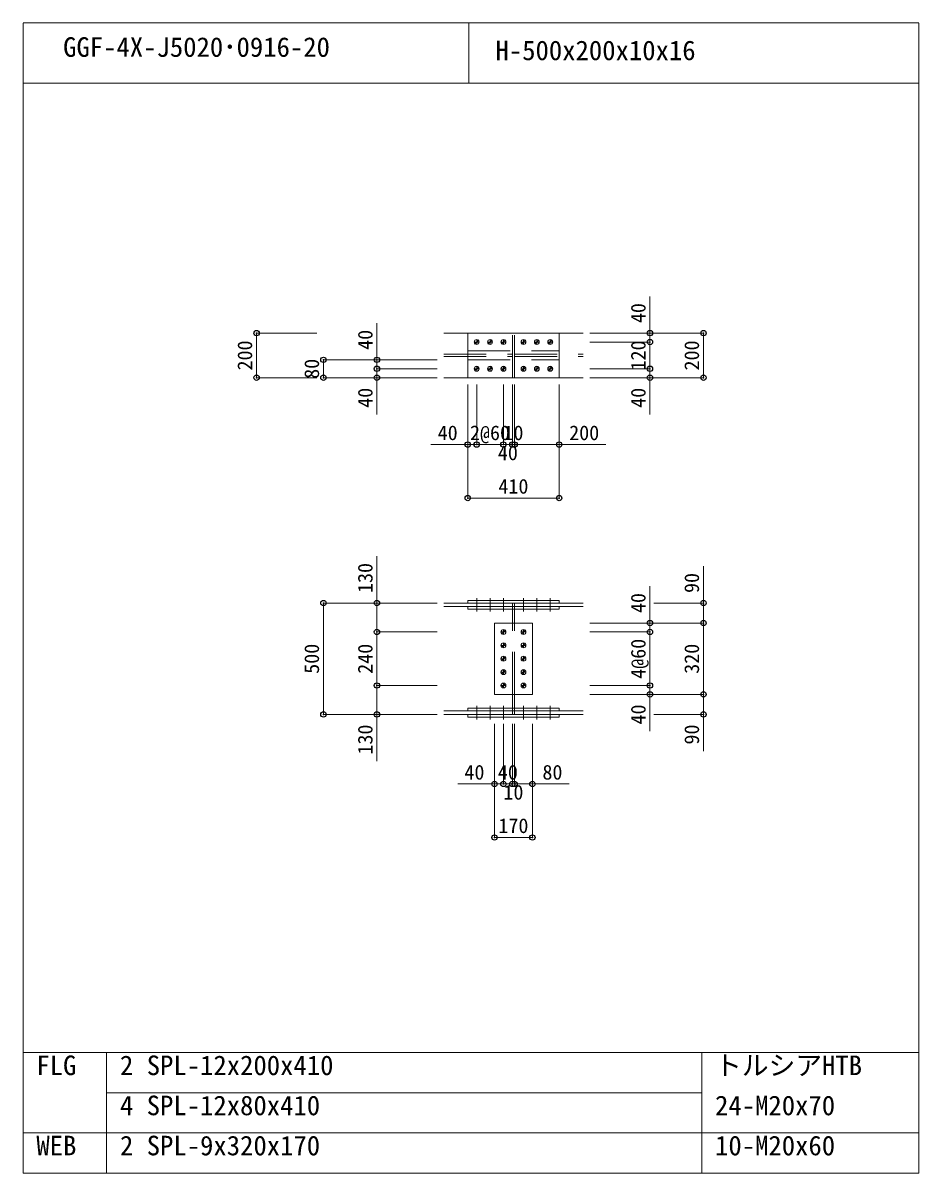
# Model space of a CAD drawing. Units: millimetres, scale not verified. Extents: x -8310 to 8310, y -4800 to 5700.
# Drawn here: x -8310 to -4290, y 540 to 5700 of the extents above; entities that cross this region are included whole.
import ezdxf
from ezdxf.enums import TextEntityAlignment as Align

# ---------------------------------------------------------------- set-up
doc = ezdxf.new("R2010")
doc.units = ezdxf.units.MM
doc.header["$LTSCALE"] = 30
doc.header["$PDMODE"] = 32
doc.header["$PDSIZE"] = 24
doc.linetypes.add('USER2', pattern=[9.525, 6.35, -3.175])
doc.layers.add('0-0', color=7, linetype='Continuous')
doc.layers.add('0-2', color=7, linetype='Continuous')
for name, color, linetype, lineweight in [('0-1', 7, 'Continuous', 18), ('0-5', 7, 'Continuous', 18), ('0-6', 7, 'USER2', 18), ('0-8', 7, 'Continuous', 18), ('0-9', 7, 'Continuous', 18), ('0-A', 7, 'Continuous', 18), ('0-B', 7, 'Continuous', 18)]:
    doc.layers.add(name, color=color, linetype=linetype, lineweight=lineweight)
doc.styles.add('ＭＳ ゴシック', font='')
doc.styles.get('ＭＳ ゴシック').set_extended_font_data('MS Gothic')

msp = doc.modelspace()

# ---------------------------------------------------------------- linework, layer by layer
at = {"layer": '0-0'}
for p in [(-7262, 4308.5), (-5497, 4308.5), (-5257, 4308.5), (-5497, 4268.5), (-6962, 4188.5), (-6722, 4188.5), (-6722, 4148.5), (-5497, 4148.5), (-7262, 4108.5), (-6962, 4108.5), (-6722, 4108.5), (-5497, 4108.5), (-5257, 4108.5), (-6314.5, 3808.5), (-6274.5, 3808.5), (-6154.5, 3808.5), (-6114.5, 3808.5), (-6104.5, 3808.5), (-5904.5, 3808.5), (-6314.5, 3568.5), (-5904.5, 3568.5), (-6962, 3097.5), (-6722, 3097.5), (-5257, 3097.5), (-5497, 3007.5), (-5257, 3007.5), (-6722, 2967.5), (-5497, 2967.5), (-6722, 2727.5), (-5497, 2727.5), (-5497, 2687.5), (-5257, 2687.5), (-6962, 2597.5), (-6722, 2597.5), (-5257, 2597.5), (-6194.5, 2285.5), (-6154.5, 2285.5), (-6114.5, 2285.5), (-6104.5, 2285.5), (-6024.5, 2285.5), (-6194.5, 2045.5), (-6024.5, 2045.5)]:
    msp.add_point(p, dxfattribs=at)
at = {"layer": '0-1'}
for p, q in [((-8310, 540), (-8310, 5700)), ((-8310, 5700), (-4290, 5700)), ((-6310, 5430), (-6310, 5700)), ((-4290, 540), (-4290, 5700)), ((-8310, 5430), (-4290, 5430)), ((-8310, 1080), (-4290, 1080)), ((-7935, 540), (-7935, 1080)), ((-5265, 540), (-5265, 1080)), ((-7935, 900), (-5265, 900)), ((-8310, 720), (-4290, 720)), ((-8310, 540), (-4290, 540))]:
    msp.add_line(p, q, dxfattribs=at)
at = {"layer": '0-5'}
for p, q in [((-6422, 4308.5), (-6114.5, 4308.5)), ((-6314.5, 4308.5), (-5904.5, 4308.5)), ((-6314.5, 4108.5), (-6314.5, 4308.5)), ((-6104.5, 4308.5), (-5797, 4308.5)), ((-6422, 4108.5), (-6114.5, 4108.5)), ((-6104.5, 4108.5), (-5797, 4108.5)), ((-6422, 3097.5), (-6114.5, 3097.5)), ((-6314.5, 3109.5), (-5904.5, 3109.5)), ((-6314.5, 3097.5), (-6314.5, 3109.5)), ((-6104.5, 3097.5), (-5797, 3097.5)), ((-6104.5, 3081.5), (-6104.5, 3097.5)), ((-6314.5, 3081.5), (-5904.5, 3081.5)), ((-6314.5, 3069.5), (-6314.5, 3081.5)), ((-6114.5, 3007.5), (-6114.5, 3069.5)), ((-6104.5, 3081.5), (-5797, 3081.5)), ((-6104.5, 3007.5), (-6104.5, 3069.5)), ((-6194.5, 3007.5), (-6024.5, 3007.5)), ((-6194.5, 2687.5), (-6194.5, 3007.5)), ((-6114.5, 2625.5), (-6114.5, 2687.5)), ((-6104.5, 2625.5), (-6104.5, 2687.5)), ((-6422, 2613.5), (-6114.5, 2613.5)), ((-6314.5, 2625.5), (-6114.5, 2625.5)), ((-6314.5, 2613.5), (-6314.5, 2625.5)), ((-6314.5, 2613.5), (-6114.5, 2613.5)), ((-6314.5, 2597.5), (-6114.5, 2597.5)), ((-6314.5, 2585.5), (-6314.5, 2597.5)), ((-6314.5, 2585.5), (-6114.5, 2585.5)), ((-6114.5, 2625.5), (-5904.5, 2625.5)), ((-6114.5, 2613.5), (-5904.5, 2613.5)), ((-6114.5, 2597.5), (-5904.5, 2597.5)), ((-6114.5, 2585.5), (-5904.5, 2585.5)), ((-6104.5, 2597.5), (-5797, 2597.5)), ((-5904.5, 2613.5), (-5904.5, 2625.5)), ((-5904.5, 2585.5), (-5904.5, 2597.5))]:
    msp.add_line(p, q, dxfattribs=at)
for points in [[(-6314.5, 4108.5), (-5904.5, 4108.5), (-5904.5, 4308.5)], [(-6422, 3081.5), (-6114.5, 3081.5), (-6114.5, 3097.5)], [(-6314.5, 3097.5), (-5904.5, 3097.5), (-5904.5, 3109.5)], [(-6314.5, 3069.5), (-5904.5, 3069.5), (-5904.5, 3081.5)], [(-6194.5, 2687.5), (-6024.5, 2687.5), (-6024.5, 3007.5)], [(-6422, 2597.5), (-6114.5, 2597.5), (-6114.5, 2613.5)], [(-6104.5, 2597.5), (-6104.5, 2613.5), (-5797, 2613.5)]]:
    msp.add_lwpolyline(points, dxfattribs=at)
at = {"layer": '0-6'}
for p, q in [((-6314.5, 4308.5), (-5904.5, 4308.5)), ((-6114.5, 4108.5), (-6114.5, 4308.5)), ((-6104.5, 4108.5), (-6104.5, 4308.5)), ((-6422, 4213.5), (-6114.5, 4213.5)), ((-6422, 4203.5), (-6114.5, 4203.5)), ((-6314.5, 4228.5), (-5904.5, 4228.5)), ((-6314.5, 4188.5), (-5904.5, 4188.5)), ((-6104.5, 4213.5), (-5797, 4213.5)), ((-6104.5, 4203.5), (-5797, 4203.5)), ((-6314.5, 4108.5), (-5904.5, 4108.5)), ((-6114.5, 3069.5), (-6114.5, 3081.5)), ((-6104.5, 3069.5), (-6104.5, 3081.5)), ((-6114.5, 2687.5), (-6114.5, 3007.5)), ((-6104.5, 2687.5), (-6104.5, 3007.5)), ((-6114.5, 2613.5), (-6114.5, 2625.5)), ((-6104.5, 2613.5), (-6104.5, 2625.5))]:
    msp.add_line(p, q, dxfattribs=at)
at = {"layer": '0-8'}
for p, q in [((-6285.5, 4268.5), (-6263.5, 4268.5)), ((-6283.84, 4259.17), (-6265.17, 4277.83)), ((-6274.5, 4257.5), (-6274.5, 4279.5)), ((-6225.5, 4268.5), (-6203.5, 4268.5)), ((-6223.84, 4259.17), (-6205.17, 4277.83)), ((-6214.5, 4257.5), (-6214.5, 4279.5)), ((-6165.5, 4268.5), (-6143.5, 4268.5)), ((-6163.84, 4259.17), (-6145.17, 4277.83)), ((-6154.5, 4257.5), (-6154.5, 4279.5)), ((-6075.5, 4268.5), (-6053.5, 4268.5)), ((-6073.84, 4259.17), (-6055.17, 4277.83)), ((-6064.5, 4257.5), (-6064.5, 4279.5)), ((-6015.5, 4268.5), (-5993.5, 4268.5)), ((-6013.84, 4259.17), (-5995.17, 4277.83)), ((-6004.5, 4257.5), (-6004.5, 4279.5)), ((-5955.5, 4268.5), (-5933.5, 4268.5)), ((-5953.84, 4259.17), (-5935.17, 4277.83)), ((-5944.5, 4257.5), (-5944.5, 4279.5)), ((-6285.5, 4148.5), (-6263.5, 4148.5)), ((-6283.84, 4139.17), (-6265.17, 4157.83)), ((-6274.5, 4137.5), (-6274.5, 4159.5)), ((-6225.5, 4148.5), (-6203.5, 4148.5)), ((-6223.84, 4139.17), (-6205.17, 4157.83)), ((-6214.5, 4137.5), (-6214.5, 4159.5)), ((-6165.5, 4148.5), (-6143.5, 4148.5)), ((-6163.84, 4139.17), (-6145.17, 4157.83)), ((-6154.5, 4137.5), (-6154.5, 4159.5)), ((-6075.5, 4148.5), (-6053.5, 4148.5)), ((-6073.84, 4139.17), (-6055.17, 4157.83)), ((-6064.5, 4137.5), (-6064.5, 4159.5)), ((-6015.5, 4148.5), (-5993.5, 4148.5)), ((-6013.84, 4139.17), (-5995.17, 4157.83)), ((-6004.5, 4137.5), (-6004.5, 4159.5)), ((-5955.5, 4148.5), (-5933.5, 4148.5)), ((-5953.84, 4139.17), (-5935.17, 4157.83)), ((-5944.5, 4137.5), (-5944.5, 4159.5)), ((-6165.5, 2967.5), (-6143.5, 2967.5)), ((-6163.84, 2958.17), (-6145.17, 2976.83)), ((-6154.5, 2956.5), (-6154.5, 2978.5)), ((-6075.5, 2967.5), (-6053.5, 2967.5)), ((-6073.84, 2958.17), (-6055.17, 2976.83)), ((-6064.5, 2956.5), (-6064.5, 2978.5)), ((-6165.5, 2907.5), (-6143.5, 2907.5)), ((-6163.84, 2898.17), (-6145.17, 2916.83)), ((-6154.5, 2896.5), (-6154.5, 2918.5)), ((-6075.5, 2907.5), (-6053.5, 2907.5)), ((-6073.84, 2898.17), (-6055.17, 2916.83)), ((-6064.5, 2896.5), (-6064.5, 2918.5)), ((-6165.5, 2847.5), (-6143.5, 2847.5)), ((-6163.84, 2838.17), (-6145.17, 2856.83)), ((-6154.5, 2836.5), (-6154.5, 2858.5)), ((-6075.5, 2847.5), (-6053.5, 2847.5)), ((-6073.84, 2838.17), (-6055.17, 2856.83)), ((-6064.5, 2836.5), (-6064.5, 2858.5)), ((-6165.5, 2787.5), (-6143.5, 2787.5)), ((-6163.84, 2778.17), (-6145.17, 2796.83)), ((-6154.5, 2776.5), (-6154.5, 2798.5)), ((-6075.5, 2787.5), (-6053.5, 2787.5)), ((-6073.84, 2778.17), (-6055.17, 2796.83)), ((-6064.5, 2776.5), (-6064.5, 2798.5)), ((-6163.84, 2718.17), (-6145.17, 2736.83)), ((-6154.5, 2716.5), (-6154.5, 2738.5)), ((-6073.84, 2718.17), (-6055.17, 2736.83)), ((-6064.5, 2716.5), (-6064.5, 2738.5)), ((-6165.5, 2727.5), (-6143.5, 2727.5)), ((-6075.5, 2727.5), (-6053.5, 2727.5))]:
    msp.add_line(p, q, dxfattribs=at)
at = {"layer": '0-9'}
for p, q in [((-6274.5, 3119.5), (-6274.5, 3059.5)), ((-6214.5, 3119.5), (-6214.5, 3059.5)), ((-6154.5, 3119.5), (-6154.5, 3059.5)), ((-6064.5, 3119.5), (-6064.5, 3059.5)), ((-6004.5, 3119.5), (-6004.5, 3059.5)), ((-5944.5, 3119.5), (-5944.5, 3059.5)), ((-6274.5, 2575.5), (-6274.5, 2635.5)), ((-6214.5, 2575.5), (-6214.5, 2635.5)), ((-6154.5, 2575.5), (-6154.5, 2635.5)), ((-6064.5, 2575.5), (-6064.5, 2635.5)), ((-6004.5, 2575.5), (-6004.5, 2635.5)), ((-5944.5, 2575.5), (-5944.5, 2635.5))]:
    msp.add_line(p, q, dxfattribs=at)
at = {"layer": '0-A'}
for p, q in [((-6992, 4308.5), (-7262, 4308.5)), ((-5767, 4308.5), (-5497, 4308.5)), ((-5767, 4308.5), (-5257, 4308.5)), ((-5767, 4268.5), (-5497, 4268.5)), ((-6452, 4188.5), (-6962, 4188.5)), ((-6452, 4188.5), (-6722, 4188.5)), ((-6452, 4148.5), (-6722, 4148.5)), ((-6722, 3943.5), (-6722, 4148.5)), ((-5767, 4148.5), (-5497, 4148.5)), ((-5497, 3943.5), (-5497, 4148.5)), ((-6452, 4108.5), (-6722, 4108.5)), ((-6314.5, 4078.5), (-6314.5, 3808.5)), ((-6314.5, 4078.5), (-6314.5, 3568.5)), ((-6274.5, 4078.5), (-6274.5, 3808.5)), ((-6274.5, 4078.5), (-6274.5, 3808.5)), ((-6154.5, 4078.5), (-6154.5, 3808.5)), ((-6154.5, 4078.5), (-6154.5, 3808.5)), ((-6114.5, 4078.5), (-6114.5, 3808.5)), ((-6114.5, 4078.5), (-6114.5, 3808.5)), ((-6104.5, 4078.5), (-6104.5, 3808.5)), ((-6104.5, 4078.5), (-6104.5, 3808.5)), ((-5904.5, 4078.5), (-5904.5, 3808.5)), ((-5904.5, 4078.5), (-5904.5, 3568.5)), ((-5767, 4108.5), (-5497, 4108.5)), ((-6479.5, 3808.5), (-6274.5, 3808.5)), ((-6274.5, 3808.5), (-6154.5, 3808.5)), ((-6154.5, 3808.5), (-6114.5, 3808.5)), ((-6114.5, 3808.5), (-6104.5, 3808.5)), ((-6104.5, 3808.5), (-5694.5, 3808.5)), ((-6314.5, 3568.5), (-5904.5, 3568.5)), ((-6452, 3097.5), (-6962, 3097.5)), ((-6452, 3097.5), (-6722, 3097.5)), ((-5479.24, 3097.5), (-5257, 3097.5)), ((-5767, 3007.5), (-5497, 3007.5)), ((-5767, 3007.5), (-5257, 3007.5)), ((-6452, 2967.5), (-6722, 2967.5)), ((-5767, 2967.5), (-5497, 2967.5)), ((-6452, 2727.5), (-6722, 2727.5)), ((-6722, 2387.5), (-6722, 2727.5)), ((-5767, 2727.5), (-5497, 2727.5)), ((-5767, 2687.5), (-5497, 2687.5)), ((-5767, 2687.5), (-5257, 2687.5)), ((-5497, 2522.5), (-5497, 2727.5)), ((-5257, 2432.5), (-5257, 2687.5)), ((-6452, 2597.5), (-6722, 2597.5)), ((-5479.24, 2597.5), (-5257, 2597.5)), ((-6194.5, 2555.5), (-6194.5, 2285.5)), ((-6194.5, 2555.5), (-6194.5, 2045.5)), ((-6154.5, 2555.5), (-6154.5, 2285.5)), ((-6154.5, 2555.5), (-6154.5, 2285.5)), ((-6114.5, 2555.5), (-6114.5, 2285.5)), ((-6114.5, 2555.5), (-6114.5, 2285.5)), ((-6104.5, 2555.5), (-6104.5, 2285.5)), ((-6104.5, 2555.5), (-6104.5, 2285.5)), ((-6024.5, 2555.5), (-6024.5, 2285.5)), ((-6024.5, 2555.5), (-6024.5, 2045.5)), ((-6359.5, 2285.5), (-6154.5, 2285.5)), ((-6154.5, 2285.5), (-6114.5, 2285.5)), ((-6114.5, 2285.5), (-6104.5, 2285.5)), ((-6104.5, 2285.5), (-5859.5, 2285.5)), ((-6194.5, 2045.5), (-6024.5, 2045.5))]:
    msp.add_line(p, q, dxfattribs=at)
for points in [[(-5767, 4268.5), (-5497, 4268.5), (-5497, 4473.5)], [(-6452, 4148.5), (-6722, 4148.5), (-6722, 4353.5)], [(-6992, 4108.5), (-7262, 4108.5), (-7262, 4308.5)], [(-5767, 4108.5), (-5257, 4108.5), (-5257, 4308.5)], [(-5767, 4148.5), (-5497, 4148.5), (-5497, 4268.5)], [(-6452, 4108.5), (-6962, 4108.5), (-6962, 4188.5)], [(-6452, 2967.5), (-6722, 2967.5), (-6722, 3307.5)], [(-5767, 3007.5), (-5257, 3007.5), (-5257, 3262.5)], [(-5767, 2967.5), (-5497, 2967.5), (-5497, 3172.5)], [(-6452, 2597.5), (-6962, 2597.5), (-6962, 3097.5)], [(-5767, 2687.5), (-5257, 2687.5), (-5257, 3007.5)], [(-6452, 2727.5), (-6722, 2727.5), (-6722, 2967.5)], [(-5767, 2727.5), (-5497, 2727.5), (-5497, 2967.5)]]:
    msp.add_lwpolyline(points, dxfattribs=at)
at = {"layer": '0-B'}
for centre in [(-6274.5, 4268.5), (-6214.5, 4268.5), (-6154.5, 4268.5), (-6064.5, 4268.5), (-6004.5, 4268.5), (-5944.5, 4268.5), (-6274.5, 4148.5), (-6214.5, 4148.5), (-6154.5, 4148.5), (-6064.5, 4148.5), (-6004.5, 4148.5), (-5944.5, 4148.5), (-6154.5, 2967.5), (-6064.5, 2967.5), (-6154.5, 2907.5), (-6064.5, 2907.5), (-6154.5, 2847.5), (-6064.5, 2847.5), (-6154.5, 2787.5), (-6064.5, 2787.5), (-6154.5, 2727.5), (-6064.5, 2727.5)]:
    msp.add_circle(centre, 11, dxfattribs=at)

# ---------------------------------------------------------------- texts
at = {"layer": '0-2', "style": 'ＭＳ ゴシック'}
for s, p in [('GGF-4X-J5020･0916-20', (-8130, 5521.8)), ('H-500x200x10x16', (-6190, 5506.8)), ('FLG', (-8250, 952.8)), ('2', (-7875, 952.8)), ('SPL-12x200x410', (-7755, 952.8)), ('トルシアHTB', (-5205, 952.8)), ('4', (-7875, 772.8)), ('SPL-12x80x410', (-7755, 772.8)), ('24-M20x70', (-5205, 772.8)), ('WEB', (-8250, 592.8)), ('2', (-7875, 592.8)), ('SPL-9x320x170', (-7755, 592.8)), ('10-M20x60', (-5205, 592.8))]:
    msp.add_text(s, height=87.98, dxfattribs=at).set_placement(p, align=Align.BOTTOM_LEFT)
at = {"layer": '0-A', "style": 'ＭＳ ゴシック'}
for s, p in [('40', (-5497, 4353.5)), ('40', (-6722, 4233.5)), ('200', (-7262, 4141)), ('120', (-5497, 4141)), ('200', (-5257, 4141)), ('80', (-6962, 4103.5)), ('40', (-6722, 3973.5)), ('40', (-5497, 3973.5)), ('130', (-6722, 3142.5)), ('90', (-5257, 3142.5)), ('40', (-5497, 3052.5)), ('500', (-6962, 2780)), ('240', (-6722, 2780)), ('4@60', (-5497, 2757.5)), ('320', (-5257, 2780)), ('40', (-5497, 2552.5)), ('130', (-6722, 2417.5)), ('90', (-5257, 2462.5))]:
    msp.add_text(s, height=65.98, rotation=90, dxfattribs=at).set_placement(p, align=Align.BOTTOM_LEFT)
for s, p in [('40', (-6449.5, 3808.5)), ('2@60', (-6304.5, 3808.5)), ('10', (-6154.5, 3808.5)), ('200', (-5859.5, 3808.5)), ('40', (-6179.5, 3718.5)), ('410', (-6177, 3568.5)), ('40', (-6329.5, 2285.5)), ('40', (-6179.5, 2285.5)), ('80', (-5979.5, 2285.5)), ('10', (-6154.5, 2195.5)), ('170', (-6177, 2045.5))]:
    msp.add_text(s, height=65.98, dxfattribs=at).set_placement(p, align=Align.BOTTOM_LEFT)

doc.saveas('drawing.dxf')
